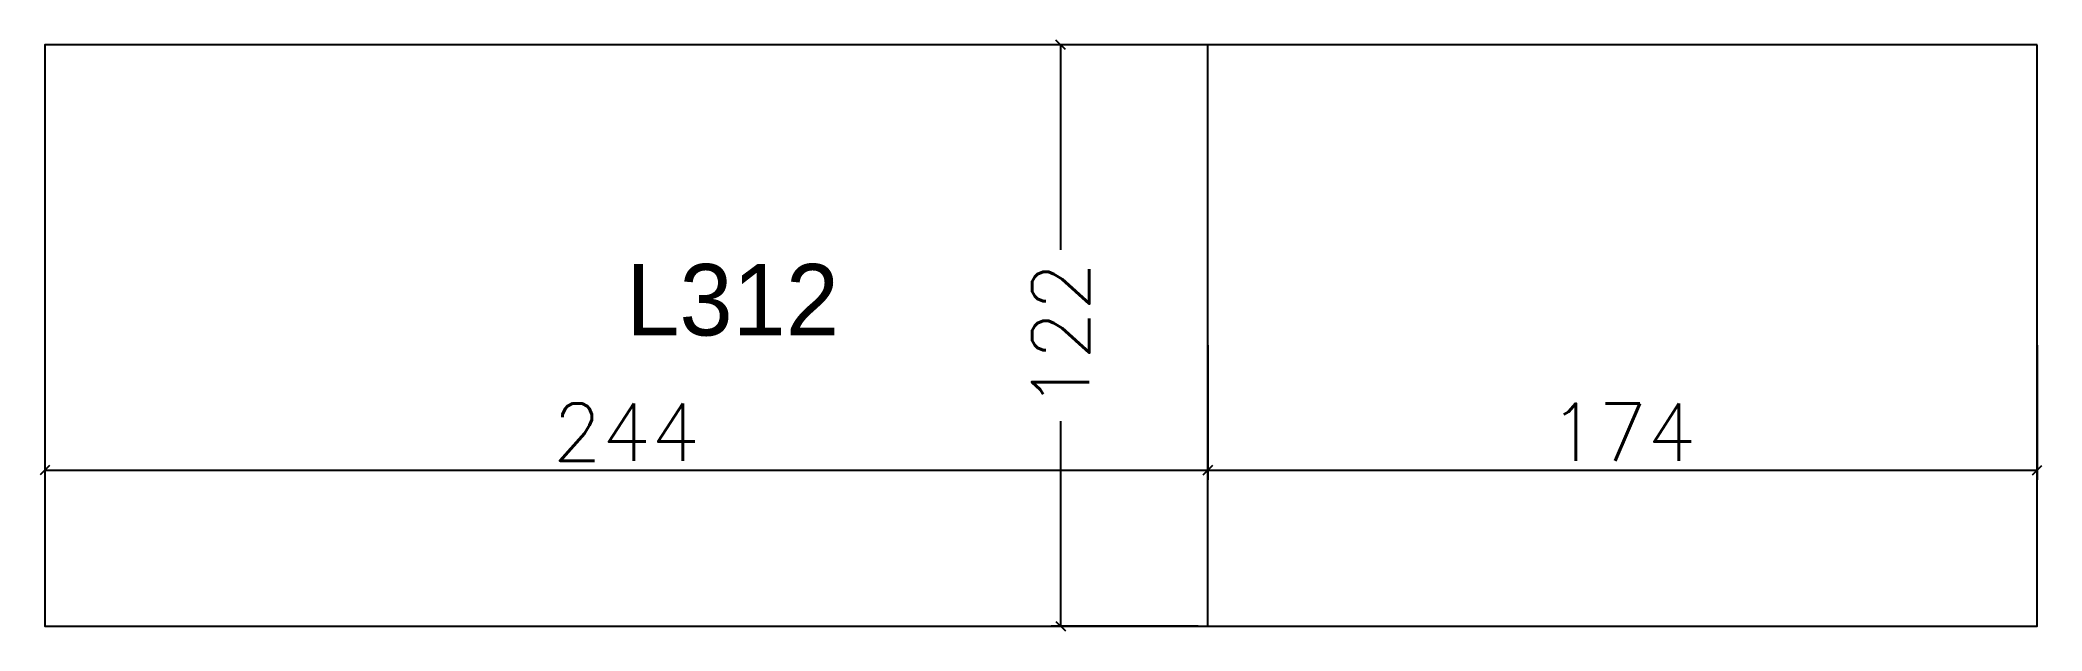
# Model space of a CAD drawing. Extents: x 2496 to 2916, y 2679 to 2803.
import ezdxf

# ---------------------------------------------------------------- set-up
doc = ezdxf.new("R2010")
doc.units = 0
for name, color, linetype in [('COTA', 241, 'Continuous'), ('NOMENCLATURA', 7, 'Continuous'), ('PAINEIS', 6, 'Continuous')]:
    doc.layers.add(name, color=color, linetype=linetype)
doc.styles.add('Romans', font='romans.shx', dxfattribs={"height": 12})
doc.dimstyles.new('cotas', dxfattribs={"dimtxt": 9, "dimasz": 2, "dimexe": 2, "dimexo": 2, "dimgap": 2, "dimtad": 1, "dimdec": 1, "dimzin": 12, "dimtxsty": 'Romans', "dimblk": 'OBLIQUE', "dimcen": 2.5, "dimclrd": 4, "dimclre": 4, "dimclrt": 240, "dimazin": 3, "dimtfac": 1, "dimtmove": 0, "dimatfit": 3})

# ---------------------------------------------------------------- blocks, each defined once
blk = doc.blocks.new('_OBLIQUE')
at = {"color": 0, "linetype": 'BYBLOCK'}
blk.add_line((-0.5, -0.5), (0.5, 0.5), dxfattribs=at)

msp = doc.modelspace()

# ---------------------------------------------------------------- linework, layer by layer
at = {"layer": 'PAINEIS'}
msp.add_line((2740.5, 2680), (2740.5, 2802), dxfattribs=at)
msp.add_lwpolyline([(2914.5, 2802), (2496.5, 2802), (2496.5, 2680), (2914.5, 2680)], close=True, dxfattribs=at)

# ---------------------------------------------------------------- texts
at = {"layer": 'NOMENCLATURA'}
msp.add_text('L312', height=15, dxfattribs=at).set_placement((2618.5, 2741))

# ---------------------------------------------------------------- dimensions: what is measured, and where the dimension line sits
at = {"layer": 'COTA'}
msp.add_linear_dim(base=(2709.64, 2680), p1=(2740.5, 2680), p2=(2740.5, 2802), angle=90, location=(2709.64, 2741), dimstyle='cotas', override={"dimtmove": 2}, dxfattribs=at).render()
for base, p1, p2 in [((2496.5, 2712.73), (2496.5, 2741), (2740.5, 2741)), ((2740.5, 2712.73), (2740.5, 2741), (2914.5, 2741))]:
    msp.add_linear_dim(base=base, p1=p1, p2=p2, dimstyle='cotas', dxfattribs=at).render()

doc.saveas('drawing.dxf')
